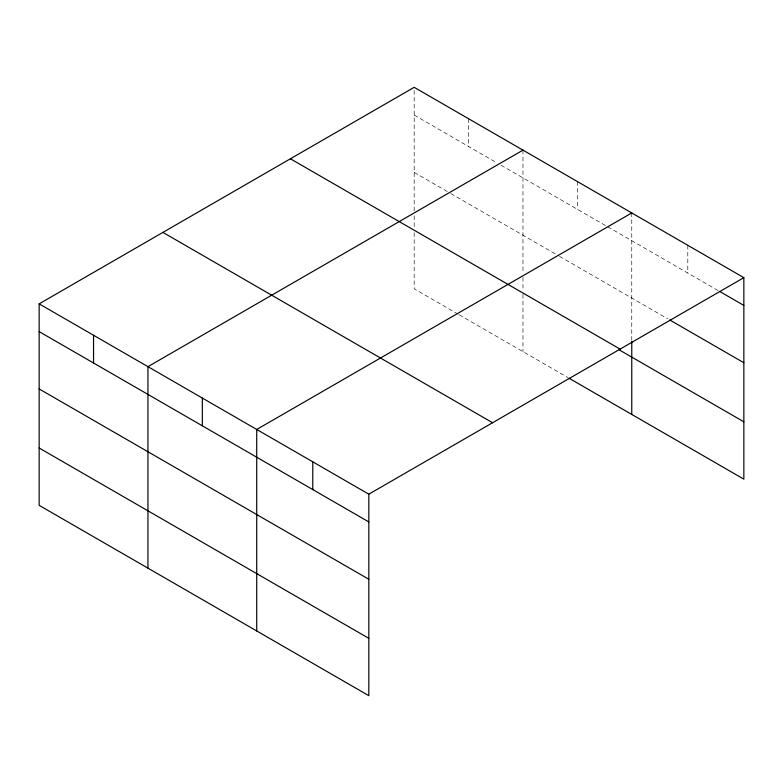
<?xml version="1.0" encoding="UTF-8"?>
<svg xmlns="http://www.w3.org/2000/svg" width="783" height="783" viewBox="0 0 783 783"><rect width="100%" height="100%" fill="white"/><g stroke="black" fill="none" stroke-linecap="round" stroke-linejoin="round"><path stroke-width="0.59" stroke-dasharray="3.92 2.94" d="M414.178 210.989L414.178 87.324M414.178 115.081L496.823 162.795M501.003 165.203L606.659 226.209M607.706 226.806L718.471 290.757M414.178 172.417L449.745 192.951M450.793 193.548L558.543 255.757M559.581 256.364L667.713 318.789M458.114 314.179L414.178 288.819L414.178 231.484M459.161 314.786L567.949 377.592M687.807 245.304L687.807 273.052M631.764 212.947L631.764 340.223M577.365 181.539L577.365 209.296M522.975 150.14L522.975 272.592M522.975 277.417L522.975 290.679M522.975 294.291L522.975 351.626M468.577 118.732L468.577 146.48M414.178 215.814L414.178 227.863"/><path stroke-width="1.17" d="M743.85 277.662L414.178 87.324L39.15 303.853L39.15 505.338L368.822 695.676L368.822 494.181L743.85 277.662L743.85 479.147L568.996 378.199M522.975 150.14L147.938 366.659L147.938 568.145M631.764 212.947L256.726 429.466L256.726 630.961M719.528 291.374L743.85 305.409M669.827 320.012L743.85 362.744M290.424 158.783L620.087 349.11M619.206 349.854L743.85 421.812M162.913 232.394L492.576 422.732M39.15 303.853L368.822 494.181M39.15 331.601L368.822 521.938M39.15 388.936L368.822 579.263M39.15 448.003L368.822 638.341M631.764 341.427L631.764 414.432M312.779 461.823L312.779 489.581M202.337 398.067L202.337 425.815M93.549 335.251L93.549 363.009"/></g></svg>
